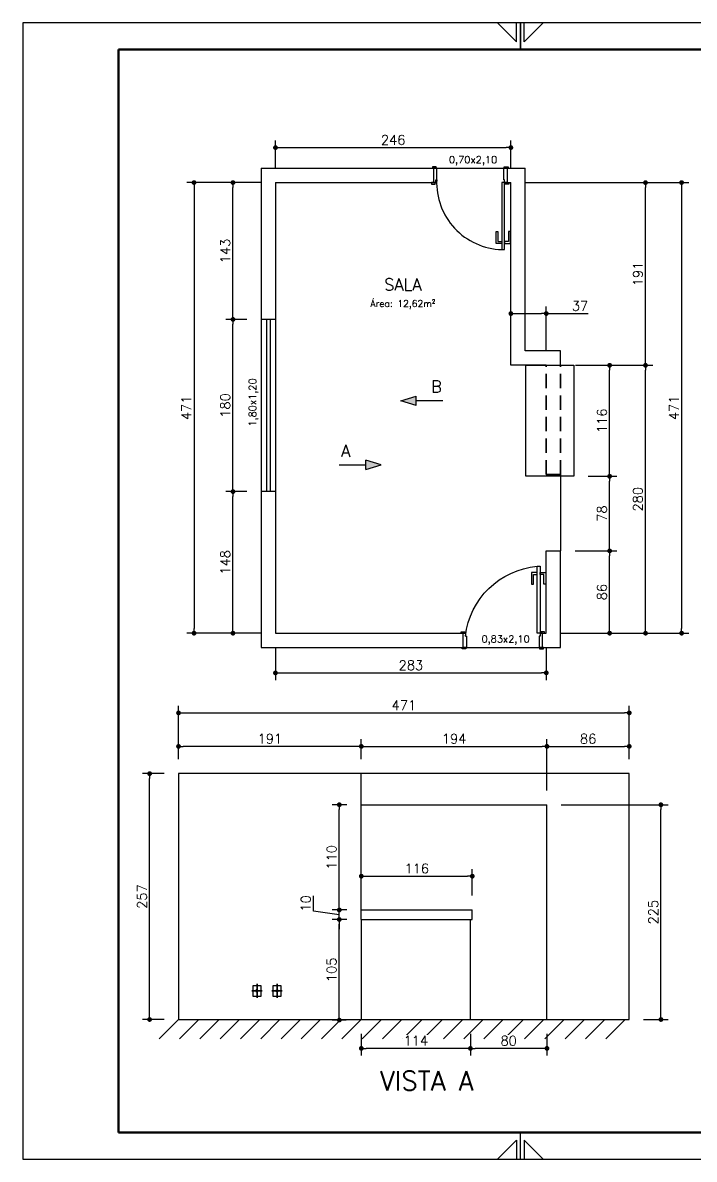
# Model space of a CAD drawing. Header units: millimetres. Extents: x 0 to 1680, y 0 to 1188.
# Drawn here: x 0 to 702, y 0 to 1188 of the extents above; entities that cross this region are included whole.
import ezdxf
from ezdxf.enums import TextEntityAlignment as Align

# ---------------------------------------------------------------- set-up
doc = ezdxf.new("R2010")
doc.units = ezdxf.units.MM
doc.header["$LTSCALE"] = 30
doc.linetypes.add('CENTER', pattern=[2, 1.25, -0.25, 0.25, -0.25])
doc.linetypes.add('DASHED', pattern=[0.75, 0.5, -0.25])
for name, color, linetype in [('60CL', 2, 'Continuous'), ('CONT1', 1, 'Continuous'), ('CONT2', 2, 'Continuous'), ('Pen-06', 6, 'Continuous'), ('Simb', 30, 'Continuous'), ('Texto-04', 4, 'Continuous')]:
    doc.layers.add(name, color=color, linetype=linetype)
for name, color, linetype, lineweight in [('CENTER', 2, 'CENTER', 35), ('CONT3', 3, 'Continuous', 25), ('CONT5', 5, 'Continuous', 50), ('TRAC', 2, 'DASHED', 35)]:
    doc.layers.add(name, color=color, linetype=linetype, lineweight=lineweight)
doc.styles.add('175CL', font='romans.shx', dxfattribs={"height": 20})
doc.styles.add('60CL', font='romans.shx', dxfattribs={"height": 7.5})
doc.styles.add('NR', font='romans.shx')
doc.dimstyles.new('ESC-50', dxfattribs={"dimtxt": 10, "dimasz": 5, "dimexe": 7.5, "dimexo": 15, "dimgap": 0.5, "dimtad": 0, "dimdec": 1, "dimzin": 9, "dimdsep": 46, "dimtxsty": 'NR', "dimblk1": 'DOT', "dimblk2": 'DOT', "dimsah": 1, "dimcen": 0.09, "dimclrd": 1, "dimclre": 2, "dimclrt": 2, "dimadec": 5, "dimazin": 0, "dimtfac": 1, "dimtdec": 1, "dimtmove": 0, "dimatfit": 3, "dimldrblk": 'DOT', "dimfxl": 7.5, "dimtvp": 0.8, "dimtolj": 1, "dimtzin": 9, "dimarcsym": 0})

# ---------------------------------------------------------------- blocks, each defined once
blk = doc.blocks.new('P83x210')
at = {"color": 1}
blk.add_line((79.5, -15), (0, -15), dxfattribs=at)
at = {"color": 0}
for points in [[(2.5, 63.5), (-3.5, 63.5), (-3.5, 51.2), (-1.5, 51.2), (-1.5, 61.5), (2.5, 61.5)], [(2.5, 0), (5.5, 0), (5.5, 70), (2.5, 70)], [(5.5, 63.5), (11.5, 63.5), (11.5, 51.2), (9.5, 51.2), (9.5, 61.5), (5.5, 61.5)], [(-2, 1.5), (2, 1.5), (2, 0), (-2, 0)], [(2.5, 0), (2.5, -3), (3.5, -3), (3.5, -15), (0, -15), (0, 0)], [(85, 1.5), (81, 1.5), (81, 0), (85, 0)], [(80.5, 0), (80.5, -3), (79.5, -3), (79.5, -15), (83, -15), (83, 0)], [(3, -15), (3, -16.5), (-1, -16.5), (-1, -15)], [(80, -15), (80, -16.5), (84, -16.5), (84, -15)]]:
    blk.add_lwpolyline(points, close=True, dxfattribs=at)
blk.add_arc((-1.9, -12.7), 83, 6.6879, 84.8605, dxfattribs=at)
blk = doc.blocks.new('J180x120')
at = {"layer": 'Simb'}
for p, q in [((0, 90), (-15, 90)), ((-15, 90), (-15, -90)), ((-9.5, 90), (-9.5, -90)), ((-5.5, 90), (-5.5, -90)), ((0, 90), (0, -90)), ((0, -90), (-15, -90))]:
    blk.add_line(p, q, dxfattribs=at)
blk = doc.blocks.new('P70x210')
at = {"color": 1}
blk.add_line((73.5, -15), (0, -15), dxfattribs=at)
at = {"color": 0}
for points in [[(2.5, 63.5), (-3.5, 63.5), (-3.5, 51.2), (-1.5, 51.2), (-1.5, 61.5), (2.5, 61.5)], [(2.5, 0), (5.5, 0), (5.5, 70), (2.5, 70)], [(5.5, 63.5), (11.5, 63.5), (11.5, 51.2), (9.5, 51.2), (9.5, 61.5), (5.5, 61.5)], [(-2, 1.5), (2, 1.5), (2, 0), (-2, 0)], [(2.5, 0), (2.5, -3), (3.5, -3), (3.5, -15), (0, -15), (0, 0)], [(79, 1.5), (75, 1.5), (75, 0), (79, 0)], [(74.5, 0), (74.5, -3), (73.5, -3), (73.5, -15), (77, -15), (77, 0)], [(3, -15), (3, -16.5), (-1, -16.5), (-1, -15)], [(74, -15), (74, -16.5), (78, -16.5), (78, -15)]]:
    blk.add_lwpolyline(points, close=True, dxfattribs=at)
blk.add_arc((3.6, 0), 70, 357.5218, 88.4164, dxfattribs=at)
blk = doc.blocks.new('CORTE B')
at = {"layer": 'CONT3'}
h = blk.add_hatch(color=256, dxfattribs=at)
h.dxf.hatch_style = 1
h.paths.add_polyline_path([(36.1, 4.9), (20.1, 0), (36.1, -4.9)])
for p, q in [((20.1, 0), (36.1, 4.9)), ((36.1, -4.9), (20.1, 0)), ((36.1, -4.9), (36.1, 4.9)), ((64, 0), (36.1, 0))]:
    blk.add_line(p, q, dxfattribs=at)
at = {"layer": 'Texto-04', "style": 'NR'}
blk.add_text('B', height=12.5, dxfattribs=at).set_placement((57.1, 14.8), align=Align.MIDDLE)
blk = doc.blocks.new('CORTE A')
at = {"layer": 'CONT3'}
h = blk.add_hatch(color=256, dxfattribs=at)
h.dxf.hatch_style = 1
h.paths.add_polyline_path([(-36.1, -4.9), (-20.1, 0), (-36.1, 4.9)])
for p, q in [((-64, 0), (-36.1, 0)), ((-36.1, -4.9), (-36.1, 4.9)), ((-20.1, 0), (-36.1, 4.9)), ((-36.1, -4.9), (-20.1, 0))]:
    blk.add_line(p, q, dxfattribs=at)
at = {"layer": 'Texto-04', "style": 'NR'}
blk.add_text('A', height=12.5, dxfattribs=at).set_placement((-57.1, 14.8), align=Align.MIDDLE)
blk = doc.blocks.new('DOT')
at = {"color": 0, "linetype": 'ByBlock'}
blk.add_line((-0.5, 0), (-1, 0), dxfattribs=at)
at = {"color": 0, "linetype": 'ByBlock', "const_width": 0.5}
blk.add_lwpolyline([(-0.25, 0, 1), (0.25, 0, 1)], format="xyb", close=True, dxfattribs=at)
blk = doc.blocks.new('*D124')
at = {"layer": 'Defpoints', "color": 0, "transparency": 16777216}
for p in [(219.7, 697.9), (249.1, 697.9), (264.1, 549.9)]:
    blk.add_point(p, dxfattribs=at)
at = {"layer": 'Simb', "color": 2, "lineweight": -2, "transparency": 16777216}
for p, q in [((234.1, 697.9), (212.2, 697.9)), ((249.1, 549.9), (212.2, 549.9))]:
    blk.add_line(p, q, dxfattribs=at)
at = {"layer": 'Simb', "color": 1, "lineweight": -2, "transparency": 16777216}
blk.add_line((219.7, 554.9), (219.7, 692.9), dxfattribs=at)
at = {"layer": 'Simb', "color": 1, "lineweight": -2, "transparency": 16777216, "xscale": 5, "yscale": 5, "zscale": 5}
for p, rotation in [((219.7, 697.9), 90), ((219.7, 549.9), 270)]:
    blk.add_blockref('DOT', p, dxfattribs=dict(at, rotation=rotation))
at = {"layer": 'Simb', "color": 2, "transparency": 16777216, "insert": (211.7, 623.9), "char_height": 10, "attachment_point": 5, "rotation": 90, "style": 'NR'}
blk.add_mtext('\\A1;148', dxfattribs=at)
blk = doc.blocks.new('_Dot')
at = {"color": 0, "linetype": 'ByBlock', "lineweight": -2}
blk.add_line((-0.5, 0), (-1, 0), dxfattribs=at)
at = {"color": 0, "linetype": 'ByBlock', "const_width": 0.5}
blk.add_lwpolyline([(-0.25, 0, 1), (0.25, 0, 1)], format="xyb", close=True, dxfattribs=at)
blk = doc.blocks.new('*D125')
at = {"layer": 'Defpoints', "color": 0, "transparency": 16777216}
for p in [(219.7, 877.9), (249.1, 877.9), (249.1, 697.9)]:
    blk.add_point(p, dxfattribs=at)
at = {"layer": 'Simb', "color": 2, "lineweight": -2, "transparency": 16777216}
for p, q in [((234.1, 877.9), (212.2, 877.9)), ((234.1, 697.9), (212.2, 697.9))]:
    blk.add_line(p, q, dxfattribs=at)
at = {"layer": 'Simb', "color": 1, "lineweight": -2, "transparency": 16777216}
blk.add_line((219.7, 702.9), (219.7, 872.9), dxfattribs=at)
at = {"layer": 'Simb', "color": 1, "lineweight": -2, "transparency": 16777216, "xscale": 5, "yscale": 5, "zscale": 5}
for p, rotation in [((219.7, 877.9), 90), ((219.7, 697.9), 270)]:
    blk.add_blockref('DOT', p, dxfattribs=dict(at, rotation=rotation))
at = {"layer": 'Simb', "color": 2, "transparency": 16777216, "insert": (211.7, 787.9), "char_height": 10, "attachment_point": 5, "rotation": 90, "style": 'NR'}
blk.add_mtext('\\A1;180', dxfattribs=at)
blk = doc.blocks.new('*D126')
at = {"layer": 'Defpoints', "color": 0, "transparency": 16777216}
for p in [(219.7, 1020.9), (264.1, 1020.9), (249.1, 877.9)]:
    blk.add_point(p, dxfattribs=at)
at = {"layer": 'Simb', "color": 2, "lineweight": -2, "transparency": 16777216}
for p, q in [((249.1, 1020.9), (212.2, 1020.9)), ((234.1, 877.9), (212.2, 877.9))]:
    blk.add_line(p, q, dxfattribs=at)
at = {"layer": 'Simb', "color": 1, "lineweight": -2, "transparency": 16777216}
blk.add_line((219.7, 882.9), (219.7, 1015.9), dxfattribs=at)
at = {"layer": 'Simb', "color": 1, "lineweight": -2, "transparency": 16777216, "xscale": 5, "yscale": 5, "zscale": 5}
for p, rotation in [((219.7, 1020.9), 90), ((219.7, 877.9), 270)]:
    blk.add_blockref('DOT', p, dxfattribs=dict(at, rotation=rotation))
at = {"layer": 'Simb', "color": 2, "transparency": 16777216, "insert": (211.7, 949.4), "char_height": 10, "attachment_point": 5, "rotation": 90, "style": 'NR'}
blk.add_mtext('\\A1;143', dxfattribs=at)
blk = doc.blocks.new('*D127')
at = {"layer": 'Defpoints', "color": 0, "transparency": 16777216}
for p in [(264.1, 1020.9), (179, 549.9), (264.1, 549.9)]:
    blk.add_point(p, dxfattribs=at)
at = {"layer": 'Simb', "color": 2, "lineweight": -2, "transparency": 16777216}
for p, q in [((249.1, 1020.9), (171.5, 1020.9)), ((249.1, 549.9), (171.5, 549.9))]:
    blk.add_line(p, q, dxfattribs=at)
at = {"layer": 'Simb', "color": 1, "lineweight": -2, "transparency": 16777216}
blk.add_line((179, 1015.9), (179, 554.9), dxfattribs=at)
at = {"layer": 'Simb', "color": 1, "lineweight": -2, "transparency": 16777216, "xscale": 5, "yscale": 5, "zscale": 5}
for p, rotation in [((179, 1020.9), 90), ((179, 549.9), 270)]:
    blk.add_blockref('DOT', p, dxfattribs=dict(at, rotation=rotation))
at = {"layer": 'Simb', "color": 2, "transparency": 16777216, "insert": (171, 785.4), "char_height": 10, "attachment_point": 5, "rotation": 90, "style": 'NR'}
blk.add_mtext('\\A1;471', dxfattribs=at)
blk = doc.blocks.new('*D128')
at = {"layer": 'Defpoints', "color": 0, "transparency": 16777216}
for p in [(510.1, 1057.5), (264.1, 1020.9), (510.1, 1020.9)]:
    blk.add_point(p, dxfattribs=at)
at = {"layer": 'Simb', "color": 2, "lineweight": -2, "transparency": 16777216}
for p, q in [((264.1, 1035.9), (264.1, 1065)), ((510.1, 1035.9), (510.1, 1065))]:
    blk.add_line(p, q, dxfattribs=at)
at = {"layer": 'Simb', "color": 1, "lineweight": -2, "transparency": 16777216}
blk.add_line((269.1, 1057.5), (505.1, 1057.5), dxfattribs=at)
at = {"layer": 'Simb', "color": 1, "lineweight": -2, "transparency": 16777216, "xscale": 5, "yscale": 5, "zscale": 5, "rotation": 180}
blk.add_blockref('DOT', (264.1, 1057.5), dxfattribs=at)
at = {"layer": 'Simb', "color": 1, "lineweight": -2, "transparency": 16777216, "xscale": 5, "yscale": 5, "zscale": 5}
blk.add_blockref('DOT', (510.1, 1057.5), dxfattribs=at)
at = {"layer": 'Simb', "color": 2, "transparency": 16777216, "insert": (387.1, 1065.5), "char_height": 10, "attachment_point": 5, "style": 'NR'}
blk.add_mtext('\\A1;246', dxfattribs=at)
blk = doc.blocks.new('*D129')
at = {"layer": 'Defpoints', "color": 0, "transparency": 16777216}
for p in [(264.1, 549.9), (547.1, 549.9), (547.1, 508.4)]:
    blk.add_point(p, dxfattribs=at)
at = {"layer": 'Simb', "color": 2, "lineweight": -2, "transparency": 16777216}
for p, q in [((264.1, 534.9), (264.1, 500.9)), ((547.1, 534.9), (547.1, 500.9))]:
    blk.add_line(p, q, dxfattribs=at)
at = {"layer": 'Simb', "color": 1, "lineweight": -2, "transparency": 16777216}
blk.add_line((269.1, 508.4), (542.1, 508.4), dxfattribs=at)
at = {"layer": 'Simb', "color": 1, "lineweight": -2, "transparency": 16777216, "xscale": 5, "yscale": 5, "zscale": 5, "rotation": 180}
blk.add_blockref('DOT', (264.1, 508.4), dxfattribs=at)
at = {"layer": 'Simb', "color": 1, "lineweight": -2, "transparency": 16777216, "xscale": 5, "yscale": 5, "zscale": 5}
blk.add_blockref('DOT', (547.1, 508.4), dxfattribs=at)
at = {"layer": 'Simb', "color": 2, "transparency": 16777216, "insert": (405.6, 516.4), "char_height": 10, "attachment_point": 5, "style": 'NR'}
blk.add_mtext('\\A1;283', dxfattribs=at)
blk = doc.blocks.new('*D130')
at = {"layer": 'Defpoints', "color": 0, "transparency": 16777216}
for p in [(562.1, 635.9), (613.3, 635.9), (547.1, 549.9)]:
    blk.add_point(p, dxfattribs=at)
at = {"layer": 'Simb', "color": 2, "lineweight": -2, "transparency": 16777216}
for p, q in [((577.1, 635.9), (620.8, 635.9)), ((562.1, 549.9), (620.8, 549.9))]:
    blk.add_line(p, q, dxfattribs=at)
at = {"layer": 'Simb', "color": 1, "lineweight": -2, "transparency": 16777216}
blk.add_line((613.3, 554.9), (613.3, 630.9), dxfattribs=at)
at = {"layer": 'Simb', "color": 1, "lineweight": -2, "transparency": 16777216, "xscale": 5, "yscale": 5, "zscale": 5}
for p, rotation in [((613.3, 635.9), 90), ((613.3, 549.9), 270)]:
    blk.add_blockref('DOT', p, dxfattribs=dict(at, rotation=rotation))
at = {"layer": 'Simb', "color": 2, "transparency": 16777216, "insert": (605.3, 592.9), "char_height": 10, "attachment_point": 5, "rotation": 90, "style": 'NR'}
blk.add_mtext('\\A1;86', dxfattribs=at)
blk = doc.blocks.new('*D131')
at = {"layer": 'Defpoints', "color": 0, "transparency": 16777216}
for p in [(575.8, 713.9), (613.3, 713.9), (562.1, 635.9)]:
    blk.add_point(p, dxfattribs=at)
at = {"layer": 'Simb', "color": 2, "lineweight": -2, "transparency": 16777216}
for p, q in [((590.8, 713.9), (620.8, 713.9)), ((577.1, 635.9), (620.8, 635.9))]:
    blk.add_line(p, q, dxfattribs=at)
at = {"layer": 'Simb', "color": 1, "lineweight": -2, "transparency": 16777216}
blk.add_line((613.3, 640.9), (613.3, 708.9), dxfattribs=at)
at = {"layer": 'Simb', "color": 1, "lineweight": -2, "transparency": 16777216, "xscale": 5, "yscale": 5, "zscale": 5}
for p, rotation in [((613.3, 713.9), 90), ((613.3, 635.9), 270)]:
    blk.add_blockref('DOT', p, dxfattribs=dict(at, rotation=rotation))
at = {"layer": 'Simb', "color": 2, "transparency": 16777216, "insert": (605.3, 674.9), "char_height": 10, "attachment_point": 5, "rotation": 90, "style": 'NR'}
blk.add_mtext('\\A1;78', dxfattribs=at)
blk = doc.blocks.new('*D132')
at = {"layer": 'Defpoints', "color": 0, "transparency": 16777216}
for p in [(575.8, 829.9), (613.3, 829.9), (575.8, 713.9)]:
    blk.add_point(p, dxfattribs=at)
at = {"layer": 'Simb', "color": 2, "lineweight": -2, "transparency": 16777216}
for p, q in [((590.8, 829.9), (620.8, 829.9)), ((590.8, 713.9), (620.8, 713.9))]:
    blk.add_line(p, q, dxfattribs=at)
at = {"layer": 'Simb', "color": 1, "lineweight": -2, "transparency": 16777216}
blk.add_line((613.3, 718.9), (613.3, 824.9), dxfattribs=at)
at = {"layer": 'Simb', "color": 1, "lineweight": -2, "transparency": 16777216, "xscale": 5, "yscale": 5, "zscale": 5}
for p, rotation in [((613.3, 829.9), 90), ((613.3, 713.9), 270)]:
    blk.add_blockref('DOT', p, dxfattribs=dict(at, rotation=rotation))
at = {"layer": 'Simb', "color": 2, "transparency": 16777216, "insert": (605.3, 771.9), "char_height": 10, "attachment_point": 5, "rotation": 90, "style": 'NR'}
blk.add_mtext('\\A1;116', dxfattribs=at)
blk = doc.blocks.new('*D133')
at = {"layer": 'Defpoints', "color": 0, "transparency": 16777216}
for p in [(575.8, 829.9), (650.8, 829.9), (547.1, 549.9)]:
    blk.add_point(p, dxfattribs=at)
at = {"layer": 'Simb', "color": 2, "lineweight": -2, "transparency": 16777216}
for p, q in [((590.8, 829.9), (658.3, 829.9)), ((562.1, 549.9), (658.3, 549.9))]:
    blk.add_line(p, q, dxfattribs=at)
at = {"layer": 'Simb', "color": 1, "lineweight": -2, "transparency": 16777216}
blk.add_line((650.8, 554.9), (650.8, 824.9), dxfattribs=at)
at = {"layer": 'Simb', "color": 1, "lineweight": -2, "transparency": 16777216, "xscale": 5, "yscale": 5, "zscale": 5}
for p, rotation in [((650.8, 829.9), 90), ((650.8, 549.9), 270)]:
    blk.add_blockref('DOT', p, dxfattribs=dict(at, rotation=rotation))
at = {"layer": 'Simb', "color": 2, "transparency": 16777216, "insert": (642.8, 689.9), "char_height": 10, "attachment_point": 5, "rotation": 90, "style": 'NR'}
blk.add_mtext('\\A1;280', dxfattribs=at)
blk = doc.blocks.new('*D134')
at = {"layer": 'Defpoints', "color": 0, "transparency": 16777216}
for p in [(510.1, 1020.9), (650.8, 1020.9), (562.5, 829.9)]:
    blk.add_point(p, dxfattribs=at)
at = {"layer": 'Simb', "color": 2, "lineweight": -2, "transparency": 16777216}
for p, q in [((525.1, 1020.9), (658.3, 1020.9)), ((577.5, 829.9), (658.3, 829.9))]:
    blk.add_line(p, q, dxfattribs=at)
at = {"layer": 'Simb', "color": 1, "lineweight": -2, "transparency": 16777216}
blk.add_line((650.8, 834.9), (650.8, 1015.9), dxfattribs=at)
at = {"layer": 'Simb', "color": 1, "lineweight": -2, "transparency": 16777216, "xscale": 5, "yscale": 5, "zscale": 5}
for p, rotation in [((650.8, 1020.9), 90), ((650.8, 829.9), 270)]:
    blk.add_blockref('DOT', p, dxfattribs=dict(at, rotation=rotation))
at = {"layer": 'Simb', "color": 2, "transparency": 16777216, "insert": (642.8, 925.4), "char_height": 10, "attachment_point": 5, "rotation": 90, "style": 'NR'}
blk.add_mtext('\\A1;191', dxfattribs=at)
blk = doc.blocks.new('*D135')
at = {"layer": 'Defpoints', "color": 0, "transparency": 16777216}
for p in [(510.1, 1020.9), (547.1, 549.9), (688.5, 549.9)]:
    blk.add_point(p, dxfattribs=at)
at = {"layer": 'Simb', "color": 2, "lineweight": -2, "transparency": 16777216}
for p, q in [((525.1, 1020.9), (696, 1020.9)), ((562.1, 549.9), (696, 549.9))]:
    blk.add_line(p, q, dxfattribs=at)
at = {"layer": 'Simb', "color": 1, "lineweight": -2, "transparency": 16777216}
blk.add_line((688.5, 1015.9), (688.5, 554.9), dxfattribs=at)
at = {"layer": 'Simb', "color": 1, "lineweight": -2, "transparency": 16777216, "xscale": 5, "yscale": 5, "zscale": 5}
for p, rotation in [((688.5, 1020.9), 90), ((688.5, 549.9), 270)]:
    blk.add_blockref('DOT', p, dxfattribs=dict(at, rotation=rotation))
at = {"layer": 'Simb', "color": 2, "transparency": 16777216, "insert": (680.5, 785.4), "char_height": 10, "attachment_point": 5, "rotation": 90, "style": 'NR'}
blk.add_mtext('\\A1;471', dxfattribs=at)
blk = doc.blocks.new('*D136')
at = {"layer": 'Defpoints', "color": 0, "transparency": 16777216}
for p in [(510.1, 884), (510.1, 829.9), (547.1, 829.9)]:
    blk.add_point(p, dxfattribs=at)
at = {"layer": 'Simb', "color": 2, "lineweight": -2, "transparency": 16777216}
for p, q in [((510.1, 844.9), (510.1, 891.5)), ((547.1, 844.9), (547.1, 891.5))]:
    blk.add_line(p, q, dxfattribs=at)
at = {"layer": 'Simb', "color": 1, "lineweight": -2, "transparency": 16777216}
for p, q in [((515.1, 884), (542.1, 884)), ((547.1, 884), (590.9, 884))]:
    blk.add_line(p, q, dxfattribs=at)
at = {"layer": 'Simb', "color": 1, "lineweight": -2, "transparency": 16777216, "xscale": 5, "yscale": 5, "zscale": 5, "rotation": 180}
blk.add_blockref('DOT', (510.1, 884), dxfattribs=at)
at = {"layer": 'Simb', "color": 1, "lineweight": -2, "transparency": 16777216, "xscale": 5, "yscale": 5, "zscale": 5}
blk.add_blockref('DOT', (547.1, 884), dxfattribs=at)
at = {"layer": 'Simb', "color": 2, "transparency": 16777216, "insert": (582.3, 892), "char_height": 10, "attachment_point": 5, "style": 'NR'}
blk.add_mtext('\\A1;37', dxfattribs=at)
blk = doc.blocks.new('*D142')
at = {"layer": 'Defpoints', "color": 0, "transparency": 16777216}
for p in [(132.6, 403.1), (162.8, 403.1), (162.8, 146.1)]:
    blk.add_point(p, dxfattribs=at)
at = {"layer": 'Simb', "color": 2, "lineweight": -2, "transparency": 16777216}
for p, q in [((147.8, 403.1), (125.1, 403.1)), ((147.8, 146.1), (125.1, 146.1))]:
    blk.add_line(p, q, dxfattribs=at)
at = {"layer": 'Simb', "color": 1, "lineweight": -2, "transparency": 16777216}
blk.add_line((132.6, 151.1), (132.6, 398.1), dxfattribs=at)
at = {"layer": 'Simb', "color": 1, "lineweight": -2, "transparency": 16777216, "xscale": 5, "yscale": 5, "zscale": 5}
for p, rotation in [((132.6, 403.1), 90), ((132.6, 146.1), 270)]:
    blk.add_blockref('DOT', p, dxfattribs=dict(at, rotation=rotation))
at = {"layer": 'Simb', "color": 2, "transparency": 16777216, "insert": (124.6, 274.6), "char_height": 10, "attachment_point": 5, "rotation": 90, "style": 'NR'}
blk.add_mtext('\\A1;257', dxfattribs=at)
blk = doc.blocks.new('*D143')
at = {"layer": 'Defpoints', "color": 0, "transparency": 16777216}
for p in [(162.8, 431.6), (162.8, 403.1), (353.8, 403.1)]:
    blk.add_point(p, dxfattribs=at)
at = {"layer": 'Simb', "color": 2, "lineweight": -2, "transparency": 16777216}
for p, q in [((162.8, 418.1), (162.8, 439.1)), ((353.8, 418.1), (353.8, 439.1))]:
    blk.add_line(p, q, dxfattribs=at)
at = {"layer": 'Simb', "color": 1, "lineweight": -2, "transparency": 16777216}
blk.add_line((348.8, 431.6), (167.8, 431.6), dxfattribs=at)
at = {"layer": 'Simb', "color": 1, "lineweight": -2, "transparency": 16777216, "xscale": 5, "yscale": 5, "zscale": 5, "rotation": 180}
blk.add_blockref('DOT', (162.8, 431.6), dxfattribs=at)
at = {"layer": 'Simb', "color": 1, "lineweight": -2, "transparency": 16777216, "xscale": 5, "yscale": 5, "zscale": 5}
blk.add_blockref('DOT', (353.8, 431.6), dxfattribs=at)
at = {"layer": 'Simb', "color": 2, "transparency": 16777216, "insert": (258.3, 439.6), "char_height": 10, "attachment_point": 5, "style": 'NR'}
blk.add_mtext('\\A1;191', dxfattribs=at)
blk = doc.blocks.new('*D144')
at = {"layer": 'Defpoints', "color": 0, "transparency": 16777216}
for p in [(547.8, 431.6), (353.8, 403.1), (547.8, 370.6)]:
    blk.add_point(p, dxfattribs=at)
at = {"layer": 'Simb', "color": 2, "lineweight": -2, "transparency": 16777216}
for p, q in [((353.8, 418.1), (353.8, 439.1)), ((547.8, 385.6), (547.8, 439.1))]:
    blk.add_line(p, q, dxfattribs=at)
at = {"layer": 'Simb', "color": 1, "lineweight": -2, "transparency": 16777216}
blk.add_line((358.8, 431.6), (542.8, 431.6), dxfattribs=at)
at = {"layer": 'Simb', "color": 1, "lineweight": -2, "transparency": 16777216, "xscale": 5, "yscale": 5, "zscale": 5, "rotation": 180}
blk.add_blockref('DOT', (353.8, 431.6), dxfattribs=at)
at = {"layer": 'Simb', "color": 1, "lineweight": -2, "transparency": 16777216, "xscale": 5, "yscale": 5, "zscale": 5}
blk.add_blockref('DOT', (547.8, 431.6), dxfattribs=at)
at = {"layer": 'Simb', "color": 2, "transparency": 16777216, "insert": (450.8, 439.6), "char_height": 10, "attachment_point": 5, "style": 'NR'}
blk.add_mtext('\\A1;194', dxfattribs=at)
blk = doc.blocks.new('*D145')
at = {"layer": 'Defpoints', "color": 0, "transparency": 16777216}
for p in [(633.8, 431.6), (633.8, 403.1), (547.8, 370.6)]:
    blk.add_point(p, dxfattribs=at)
at = {"layer": 'Simb', "color": 2, "lineweight": -2, "transparency": 16777216}
for p, q in [((547.8, 385.6), (547.8, 439.1)), ((633.8, 418.1), (633.8, 439.1))]:
    blk.add_line(p, q, dxfattribs=at)
at = {"layer": 'Simb', "color": 1, "lineweight": -2, "transparency": 16777216}
blk.add_line((552.8, 431.6), (628.8, 431.6), dxfattribs=at)
at = {"layer": 'Simb', "color": 1, "lineweight": -2, "transparency": 16777216, "xscale": 5, "yscale": 5, "zscale": 5, "rotation": 180}
blk.add_blockref('DOT', (547.8, 431.6), dxfattribs=at)
at = {"layer": 'Simb', "color": 1, "lineweight": -2, "transparency": 16777216, "xscale": 5, "yscale": 5, "zscale": 5}
blk.add_blockref('DOT', (633.8, 431.6), dxfattribs=at)
at = {"layer": 'Simb', "color": 2, "transparency": 16777216, "insert": (590.8, 439.6), "char_height": 10, "attachment_point": 5, "style": 'NR'}
blk.add_mtext('\\A1;86', dxfattribs=at)
blk = doc.blocks.new('*D146')
at = {"layer": 'Defpoints', "color": 0, "transparency": 16777216}
for p in [(547.8, 370.6), (666.9, 370.6), (633.8, 146.1)]:
    blk.add_point(p, dxfattribs=at)
at = {"layer": 'Simb', "color": 2, "lineweight": -2, "transparency": 16777216}
for p, q in [((562.8, 370.6), (674.4, 370.6)), ((648.8, 146.1), (674.4, 146.1))]:
    blk.add_line(p, q, dxfattribs=at)
at = {"layer": 'Simb', "color": 1, "lineweight": -2, "transparency": 16777216}
blk.add_line((666.9, 151.1), (666.9, 365.6), dxfattribs=at)
at = {"layer": 'Simb', "color": 1, "lineweight": -2, "transparency": 16777216, "xscale": 5, "yscale": 5, "zscale": 5}
for p, rotation in [((666.9, 370.6), 90), ((666.9, 146.1), 270)]:
    blk.add_blockref('DOT', p, dxfattribs=dict(at, rotation=rotation))
at = {"layer": 'Simb', "color": 2, "transparency": 16777216, "insert": (658.9, 258.3), "char_height": 10, "attachment_point": 5, "rotation": 90, "style": 'NR'}
blk.add_mtext('\\A1;225', dxfattribs=at)
blk = doc.blocks.new('*D147')
at = {"layer": 'Defpoints', "color": 0, "transparency": 16777216}
for p in [(467.8, 146.1), (547.8, 146.1), (467.8, 115.9)]:
    blk.add_point(p, dxfattribs=at)
at = {"layer": 'Simb', "color": 2, "lineweight": -2, "transparency": 16777216}
for p, q in [((467.8, 131.1), (467.8, 108.4)), ((547.8, 131.1), (547.8, 108.4))]:
    blk.add_line(p, q, dxfattribs=at)
at = {"layer": 'Simb', "color": 1, "lineweight": -2, "transparency": 16777216}
blk.add_line((542.8, 115.9), (472.8, 115.9), dxfattribs=at)
at = {"layer": 'Simb', "color": 1, "lineweight": -2, "transparency": 16777216, "xscale": 5, "yscale": 5, "zscale": 5, "rotation": 180}
blk.add_blockref('DOT', (467.8, 115.9), dxfattribs=at)
at = {"layer": 'Simb', "color": 1, "lineweight": -2, "transparency": 16777216, "xscale": 5, "yscale": 5, "zscale": 5}
blk.add_blockref('DOT', (547.8, 115.9), dxfattribs=at)
at = {"layer": 'Simb', "color": 2, "transparency": 16777216, "insert": (507.8, 123.9), "char_height": 10, "attachment_point": 5, "style": 'NR', "bg_fill": 3, "box_fill_scale": 1.1, "bg_fill_color": 256, "bg_fill_true_color": 13158600, "bg_fill_transparency": 0}
blk.add_mtext('\\A1;80', dxfattribs=at)
blk = doc.blocks.new('*D148')
at = {"layer": 'Defpoints', "color": 0, "transparency": 16777216}
for p in [(353.8, 146.1), (467.8, 146.1), (353.8, 115.9)]:
    blk.add_point(p, dxfattribs=at)
at = {"layer": 'Simb', "color": 2, "lineweight": -2, "transparency": 16777216}
for p, q in [((353.8, 131.1), (353.8, 108.4)), ((467.8, 131.1), (467.8, 108.4))]:
    blk.add_line(p, q, dxfattribs=at)
at = {"layer": 'Simb', "color": 1, "lineweight": -2, "transparency": 16777216}
blk.add_line((462.8, 115.9), (358.8, 115.9), dxfattribs=at)
at = {"layer": 'Simb', "color": 1, "lineweight": -2, "transparency": 16777216, "xscale": 5, "yscale": 5, "zscale": 5, "rotation": 180}
blk.add_blockref('DOT', (353.8, 115.9), dxfattribs=at)
at = {"layer": 'Simb', "color": 1, "lineweight": -2, "transparency": 16777216, "xscale": 5, "yscale": 5, "zscale": 5}
blk.add_blockref('DOT', (467.8, 115.9), dxfattribs=at)
at = {"layer": 'Simb', "color": 2, "transparency": 16777216, "insert": (410.8, 123.9), "char_height": 10, "attachment_point": 5, "style": 'NR', "bg_fill": 3, "box_fill_scale": 1.1, "bg_fill_color": 256, "bg_fill_true_color": 13158600, "bg_fill_transparency": 0}
blk.add_mtext('\\A1;114', dxfattribs=at)
blk = doc.blocks.new('*D149')
at = {"layer": 'Defpoints', "color": 0, "transparency": 16777216}
for p in [(330.8, 250.6), (353.8, 250.6), (353.1, 145.5)]:
    blk.add_point(p, dxfattribs=at)
at = {"layer": 'Simb', "color": 2, "lineweight": -2, "transparency": 16777216}
for p, q in [((338.8, 250.6), (323.3, 250.6)), ((338.1, 145.5), (323.3, 145.5))]:
    blk.add_line(p, q, dxfattribs=at)
at = {"layer": 'Simb', "color": 1, "lineweight": -2, "transparency": 16777216}
blk.add_line((330.8, 150.5), (330.8, 245.6), dxfattribs=at)
at = {"layer": 'Simb', "color": 1, "lineweight": -2, "transparency": 16777216, "xscale": 5, "yscale": 5, "zscale": 5}
for p, rotation in [((330.8, 250.6), 90), ((330.8, 145.5), 270)]:
    blk.add_blockref('DOT', p, dxfattribs=dict(at, rotation=rotation))
at = {"layer": 'Simb', "color": 2, "transparency": 16777216, "insert": (322.8, 198), "char_height": 10, "attachment_point": 5, "rotation": 90, "style": 'NR'}
blk.add_mtext('\\A1;105', dxfattribs=at)
blk = doc.blocks.new('*D150')
at = {"layer": 'Defpoints', "color": 0, "transparency": 16777216}
for p in [(330.8, 260.6), (353.8, 260.6), (353.8, 250.6)]:
    blk.add_point(p, dxfattribs=at)
at = {"layer": 'Simb', "color": 1, "lineweight": -2, "transparency": 16777216}
for p, q in [((303.7, 259.5), (303.7, 275.3)), ((330.8, 265.6), (330.8, 270.6)), ((330.8, 255.6), (303.7, 259.5)), ((330.8, 250.6), (330.8, 260.6)), ((330.8, 250.6), (330.8, 260.6)), ((330.8, 245.6), (330.8, 240.6))]:
    blk.add_line(p, q, dxfattribs=at)
at = {"layer": 'Simb', "color": 2, "lineweight": -2, "transparency": 16777216}
for p, q in [((338.8, 260.6), (323.3, 260.6)), ((338.8, 250.6), (323.3, 250.6))]:
    blk.add_line(p, q, dxfattribs=at)
at = {"layer": 'Simb', "color": 1, "lineweight": -2, "transparency": 16777216, "xscale": 5, "yscale": 5, "zscale": 5}
for p, rotation in [((330.8, 260.6), 270), ((330.8, 250.6), 90)]:
    blk.add_blockref('DOT', p, dxfattribs=dict(at, rotation=rotation))
at = {"layer": 'Simb', "color": 2, "transparency": 16777216, "insert": (295.7, 267.4), "char_height": 10, "attachment_point": 5, "rotation": 90, "style": 'NR'}
blk.add_mtext('\\A1;10', dxfattribs=at)
blk = doc.blocks.new('*D151')
at = {"layer": 'Defpoints', "color": 0, "transparency": 16777216}
for p in [(469.8, 295.9), (353.8, 260.6), (469.8, 260.6)]:
    blk.add_point(p, dxfattribs=at)
at = {"layer": 'Simb', "color": 2, "lineweight": -2, "transparency": 16777216}
for p, q in [((353.8, 275.6), (353.8, 303.4)), ((469.8, 275.6), (469.8, 303.4))]:
    blk.add_line(p, q, dxfattribs=at)
at = {"layer": 'Simb', "color": 1, "lineweight": -2, "transparency": 16777216}
blk.add_line((358.8, 295.9), (464.8, 295.9), dxfattribs=at)
at = {"layer": 'Simb', "color": 1, "lineweight": -2, "transparency": 16777216, "xscale": 5, "yscale": 5, "zscale": 5, "rotation": 180}
blk.add_blockref('DOT', (353.8, 295.9), dxfattribs=at)
at = {"layer": 'Simb', "color": 1, "lineweight": -2, "transparency": 16777216, "xscale": 5, "yscale": 5, "zscale": 5}
blk.add_blockref('DOT', (469.8, 295.9), dxfattribs=at)
at = {"layer": 'Simb', "color": 2, "transparency": 16777216, "insert": (411.8, 303.9), "char_height": 10, "attachment_point": 5, "style": 'NR'}
blk.add_mtext('\\A1;116', dxfattribs=at)
blk = doc.blocks.new('*D152')
at = {"layer": 'Defpoints', "color": 0, "transparency": 16777216}
for p in [(330.8, 370.6), (353.8, 370.6), (353.8, 260.6)]:
    blk.add_point(p, dxfattribs=at)
at = {"layer": 'Simb', "color": 2, "lineweight": -2, "transparency": 16777216}
for p, q in [((338.8, 370.6), (323.3, 370.6)), ((338.8, 260.6), (323.3, 260.6))]:
    blk.add_line(p, q, dxfattribs=at)
at = {"layer": 'Simb', "color": 1, "lineweight": -2, "transparency": 16777216}
blk.add_line((330.8, 265.6), (330.8, 365.6), dxfattribs=at)
at = {"layer": 'Simb', "color": 1, "lineweight": -2, "transparency": 16777216, "xscale": 5, "yscale": 5, "zscale": 5}
for p, rotation in [((330.8, 370.6), 90), ((330.8, 260.6), 270)]:
    blk.add_blockref('DOT', p, dxfattribs=dict(at, rotation=rotation))
at = {"layer": 'Simb', "color": 2, "transparency": 16777216, "insert": (322.8, 315.6), "char_height": 10, "attachment_point": 5, "rotation": 90, "style": 'NR'}
blk.add_mtext('\\A1;110', dxfattribs=at)
blk = doc.blocks.new('*D154')
at = {"layer": 'Defpoints', "color": 0, "transparency": 16777216}
for p in [(633.8, 466.6), (162.8, 403.1), (633.8, 403.1)]:
    blk.add_point(p, dxfattribs=at)
at = {"layer": 'Simb', "color": 2, "lineweight": -2, "transparency": 16777216}
for p, q in [((162.8, 418.1), (162.8, 474.1)), ((633.8, 418.1), (633.8, 474.1))]:
    blk.add_line(p, q, dxfattribs=at)
at = {"layer": 'Simb', "color": 1, "lineweight": -2, "transparency": 16777216}
blk.add_line((167.8, 466.6), (628.8, 466.6), dxfattribs=at)
at = {"layer": 'Simb', "color": 1, "lineweight": -2, "transparency": 16777216, "xscale": 5, "yscale": 5, "zscale": 5, "rotation": 180}
blk.add_blockref('DOT', (162.8, 466.6), dxfattribs=at)
at = {"layer": 'Simb', "color": 1, "lineweight": -2, "transparency": 16777216, "xscale": 5, "yscale": 5, "zscale": 5}
blk.add_blockref('DOT', (633.8, 466.6), dxfattribs=at)
at = {"layer": 'Simb', "color": 2, "transparency": 16777216, "insert": (398.3, 474.6), "char_height": 10, "attachment_point": 5, "style": 'NR'}
blk.add_mtext('\\A1;471', dxfattribs=at)

msp = doc.modelspace()

# ---------------------------------------------------------------- linework, layer by layer
at = {"layer": 'CENTER'}
for p, q in [((244.8, 168.9), (244.8, 183.3)), ((265.7, 168.9), (265.7, 183.3)), ((250.1, 176.1), (239.4, 176.1)), ((271, 176.1), (260.3, 176.1))]:
    msp.add_line(p, q, dxfattribs=at)
at = {"layer": 'CONT1'}
for p, q in [((1680, 1188), (0, 1188)), ((0, 1188), (0, 0)), ((516, 1168), (496, 1188)), ((516, 1168), (496, 1188)), ((516, 1168), (516, 1188)), ((516, 1168), (516, 1188)), ((520, 1160), (520, 1188)), ((520, 1188), (520, 1160)), ((524, 1168), (544, 1188)), ((524, 1168), (524, 1188)), ((524, 1168), (544, 1188)), ((524, 1168), (524, 1188)), ((562.1, 715.9), (562.1, 635.9)), ((162.8, 146.1), (142.6, 125.9)), ((184, 146.1), (163.8, 125.9)), ((205.2, 146.1), (185, 125.9)), ((226.4, 146.1), (206.2, 125.9)), ((247.6, 146.1), (227.4, 125.9)), ((268.8, 146.1), (248.7, 125.9)), ((290.1, 146.1), (269.9, 125.9)), ((311.3, 146.1), (291.1, 125.9)), ((332.5, 146.1), (312.3, 125.9)), ((353.7, 146.1), (333.5, 125.9)), ((374.9, 146.1), (354.7, 125.9)), ((396.1, 146.1), (375.9, 125.9)), ((417.3, 146.1), (397.2, 125.9)), ((438.5, 146.1), (418.4, 125.9)), ((459.8, 146.1), (439.6, 125.9)), ((481, 146.1), (460.8, 125.9)), ((502.2, 146.1), (482, 125.9)), ((523.4, 146.1), (503.2, 125.9)), ((544.6, 146.1), (524.4, 125.9)), ((565.8, 146.1), (545.6, 125.9)), ((587, 146.1), (566.9, 125.9)), ((608.3, 146.1), (588.1, 125.9)), ((629.5, 146.1), (609.3, 125.9)), ((520, 0), (520, 28)), ((516, 20), (496, 0)), ((516, 20), (496, 0)), ((516, 20), (516, 0)), ((516, 20), (516, 0)), ((524, 20), (544, 0)), ((524, 20), (524, 0)), ((524, 20), (544, 0)), ((524, 20), (524, 0)), ((0, 0), (1680, 0))]:
    msp.add_line(p, q, dxfattribs=at)
at = {"layer": 'CONT2'}
for p, q in [((353.8, 370.6), (353.8, 403.1)), ((353.8, 250.6), (353.8, 370.6)), ((353.8, 370.6), (547.8, 370.6)), ((547.8, 146.1), (547.8, 370.6)), ((353.8, 260.6), (469.8, 260.6)), ((353.8, 250.6), (469.8, 250.6)), ((353.8, 250.6), (353.8, 146.1)), ((467.8, 146.1), (467.8, 250.6)), ((469.8, 250.6), (469.8, 260.6))]:
    msp.add_line(p, q, dxfattribs=at)
at = {"layer": 'CONT5'}
for p, q in [((1652, 1160), (100, 1160)), ((100, 1160), (100, 28)), ((100, 28), (1652, 28))]:
    msp.add_line(p, q, dxfattribs=at)
at = {"layer": 'Pen-06'}
for p, q in [((249.1, 1035.9), (525.1, 1035.9)), ((264.1, 1020.9), (431.6, 1020.9)), ((503.6, 1020.9), (510.1, 1020.9)), ((562.1, 844.9), (525.1, 844.9)), ((562.1, 829.9), (562.1, 844.9)), ((547.1, 829.9), (510.1, 829.9)), ((547.1, 635.9), (562.1, 635.9)), ((547.1, 549.9), (547.1, 635.9)), ((562.1, 534.9), (562.1, 635.9)), ((264.1, 549.9), (462.6, 549.9)), ((542.6, 549.9), (547.1, 549.9)), ((249.1, 534.9), (562.1, 534.9)), ((162.8, 403.1), (162.8, 146.1)), ((633.8, 403.1), (162.8, 403.1)), ((633.8, 146.1), (633.8, 403.1)), ((162.8, 146.1), (633.8, 146.1))]:
    msp.add_line(p, q, dxfattribs=at)
for points in [[(249.1, 1035.9), (249.1, 534.9)], [(525.1, 844.9), (525.1, 1035.9)], [(264.1, 1020.9), (264.1, 549.9)], [(510.1, 829.9), (510.1, 1020.9)]]:
    msp.add_lwpolyline(points, dxfattribs=at)
at = {"layer": 'Simb'}
for p, q in [((244.2, 177.3), (244.8, 177.9)), ((244.2, 174.8), (244.2, 177.3)), ((244.2, 174.8), (244.8, 174.2)), ((244.8, 177.9), (245.4, 177.3)), ((244.8, 174.2), (245.4, 174.8)), ((245.4, 174.8), (245.4, 177.3))]:
    msp.add_line(p, q, dxfattribs=at)
msp.add_lwpolyline([(562.5, 829.9), (575.8, 829.9), (575.8, 713.9), (525.8, 713.9), (525.8, 829.9), (562.1, 829.9)], dxfattribs=at)
for points in [[(248.7, 170.3), (240.9, 170.3), (240.9, 181.8), (248.7, 181.8)], [(269.6, 170.3), (261.8, 170.3), (261.8, 181.8), (269.6, 181.8)]]:
    msp.add_lwpolyline(points, close=True, dxfattribs=at)
for centre, radius in [((244.5, 176.1), 0.148), ((244.8, 176.9), 0.148), ((244.8, 175.2), 0.148), ((265.7, 176.1), 1.02)]:
    msp.add_circle(centre, radius, dxfattribs=at)
at = {"layer": 'TRAC'}
for p, q in [((547.1, 715.9), (547.1, 829.9)), ((562.1, 715.9), (562.1, 829.9)), ((547.1, 715.9), (562.1, 715.9))]:
    msp.add_line(p, q, dxfattribs=at)

# ---------------------------------------------------------------- block references
at = {"layer": 'CONT1'}
for name, p in [('CORTE B', (375.1, 792.9)), ('CORTE A', (394.6, 725.8))]:
    msp.add_blockref(name, p, dxfattribs=at)
at = {"layer": 'Simb', "rotation": 180}
msp.add_blockref('P70x210', (506.1, 1020.9), dxfattribs=at)
at = {"layer": 'Simb'}
msp.add_blockref('J180x120', (264.1, 787.9), dxfattribs=at)
at = {"layer": 'Simb', "xscale": -1}
msp.add_blockref('P83x210', (543.1, 549.9), dxfattribs=at)

# ---------------------------------------------------------------- texts
at = {"layer": '60CL', "style": '60CL'}
for s, p in [('0,70x2,10', (470.6, 1044.8)), ('0,83x2,10', (504.6, 543.8))]:
    msp.add_text(s, height=7.5, dxfattribs=at).set_placement(p, align=Align.MIDDLE_CENTER)
msp.add_text('1,80x1,20', height=7.5, rotation=90, dxfattribs=at).set_placement((240.1, 791), align=Align.MIDDLE_CENTER)
at = {"layer": 'CONT5', "style": '175CL'}
msp.add_text('VISTA A', height=20, dxfattribs=at).set_placement((422.1, 82), align=Align.MIDDLE_CENTER)
at = {"layer": 'Texto-04', "style": 'NR'}
for s, height, p in [('SALA', 12.5, (397.2, 914.3)), ('Área: 12,62m²', 7, (397.2, 894.5))]:
    msp.add_text(s, height=height, dxfattribs=at).set_placement(p, align=Align.MIDDLE)

# ---------------------------------------------------------------- dimensions: what is measured, and where the dimension line sits
at = {"layer": 'Simb'}
for base, p1, p2, picture, middle in [((510.1, 1057.5), (264.1, 1020.9), (510.1, 1020.9), '*D128', (387.1, 1065.5)), ((547.1, 508.4), (264.1, 549.9), (547.1, 549.9), '*D129', (405.6, 516.4)), ((633.8, 466.6), (162.8, 403.1), (633.8, 403.1), '*D154', (398.3, 474.6)), ((162.8, 431.6), (353.8, 403.1), (162.8, 403.1), '*D143', (258.3, 439.6)), ((547.8, 431.6), (353.8, 403.1), (547.8, 370.6), '*D144', (450.8, 439.6)), ((633.8, 431.6), (547.8, 370.6), (633.8, 403.1), '*D145', (590.8, 439.6)), ((469.8, 295.9), (353.8, 260.6), (469.8, 260.6), '*D151', (411.8, 303.9))]:
    dim = msp.add_linear_dim(base=base, p1=p1, p2=p2, dimstyle='ESC-50', override={"dimdec": 0}, dxfattribs=at)
    dim.commit()
    dim.dimension.update_dxf_attribs({"geometry": picture, "text_midpoint": middle})
for base, p1, p2, picture, middle in [((179, 549.9), (264.1, 1020.9), (264.1, 549.9), '*D127', (171, 785.4)), ((219.7, 1020.9), (249.1, 877.9), (264.1, 1020.9), '*D126', (211.7, 949.4)), ((650.8, 1020.9), (562.5, 829.9), (510.1, 1020.9), '*D134', (642.8, 925.4)), ((688.5, 549.9), (510.1, 1020.9), (547.1, 549.9), '*D135', (680.5, 785.4)), ((219.7, 877.9), (249.1, 697.9), (249.1, 877.9), '*D125', (211.7, 787.9)), ((650.8, 829.9), (547.1, 549.9), (575.8, 829.9), '*D133', (642.8, 689.9)), ((613.3, 829.9), (575.8, 713.9), (575.8, 829.9), '*D132', (605.3, 771.9)), ((613.3, 713.9), (562.1, 635.9), (575.8, 713.9), '*D131', (605.3, 674.9)), ((219.7, 697.9), (264.1, 549.9), (249.1, 697.9), '*D124', (211.7, 623.9)), ((613.3, 635.9), (547.1, 549.9), (562.1, 635.9), '*D130', (605.3, 592.9)), ((132.6, 403.1), (162.8, 146.1), (162.8, 403.1), '*D142', (124.6, 274.6)), ((330.8, 370.6), (353.8, 260.6), (353.8, 370.6), '*D152', (322.8, 315.6)), ((666.9381316, 370.5709476), (633.7756886, 146.0709476), (547.7756886, 370.5709476), '*D146', (658.9381316, 258.3209476))]:
    dim = msp.add_linear_dim(base=base, p1=p1, p2=p2, angle=90, dimstyle='ESC-50', override={"dimdec": 0}, dxfattribs=at)
    dim.commit()
    dim.dimension.update_dxf_attribs({"geometry": picture, "text_midpoint": middle})
dim = msp.add_linear_dim(base=(510.1, 884), p1=(547.1, 829.9), p2=(510.1, 829.9), dimstyle='ESC-50', override={"dimdec": 0}, dxfattribs=at)
dim.commit()
dim.dimension.update_dxf_attribs({"geometry": '*D136', "text_midpoint": (582.3, 884), "dimtype": 160})
dim = msp.add_linear_dim(base=(330.8, 260.6), p1=(353.8, 250.6), p2=(353.8, 260.6), angle=90, dimstyle='ESC-50', override={"dimdec": 0, "dimtmove": 1}, dxfattribs=at)
dim.commit()
dim.dimension.update_dxf_attribs({"geometry": '*D150', "text_midpoint": (303.7, 260), "dimtype": 160})

# ---------------------------------------------------------------- next in the draw order: dimensions: what is measured, and where the dimension line sits
dim = msp.add_linear_dim(base=(467.8, 115.9), p1=(547.8, 146.1), p2=(467.8, 146.1), dimstyle='ESC-50', override={"dimdec": 0, "dimtfill": 1}, dxfattribs=at)
dim.commit()
dim.dimension.update_dxf_attribs({"geometry": '*D147', "text_midpoint": (507.8, 123.9)})

# ---------------------------------------------------------------- next in the draw order: dimensions: what is measured, and where the dimension line sits
dim = msp.add_linear_dim(base=(353.8, 115.9), p1=(467.8, 146.1), p2=(353.8, 146.1), dimstyle='ESC-50', override={"dimdec": 0, "dimtfill": 1}, dxfattribs=at)
dim.commit()
dim.dimension.update_dxf_attribs({"geometry": '*D148', "text_midpoint": (410.8, 123.9)})

# ---------------------------------------------------------------- next in the draw order: dimensions: what is measured, and where the dimension line sits
dim = msp.add_linear_dim(base=(330.8, 250.6), p1=(353.1, 145.5), p2=(353.8, 250.6), angle=90, dimstyle='ESC-50', override={"dimdec": 0}, dxfattribs=at)
dim.commit()
dim.dimension.update_dxf_attribs({"geometry": '*D149', "text_midpoint": (322.8, 198)})

doc.saveas('drawing.dxf')
